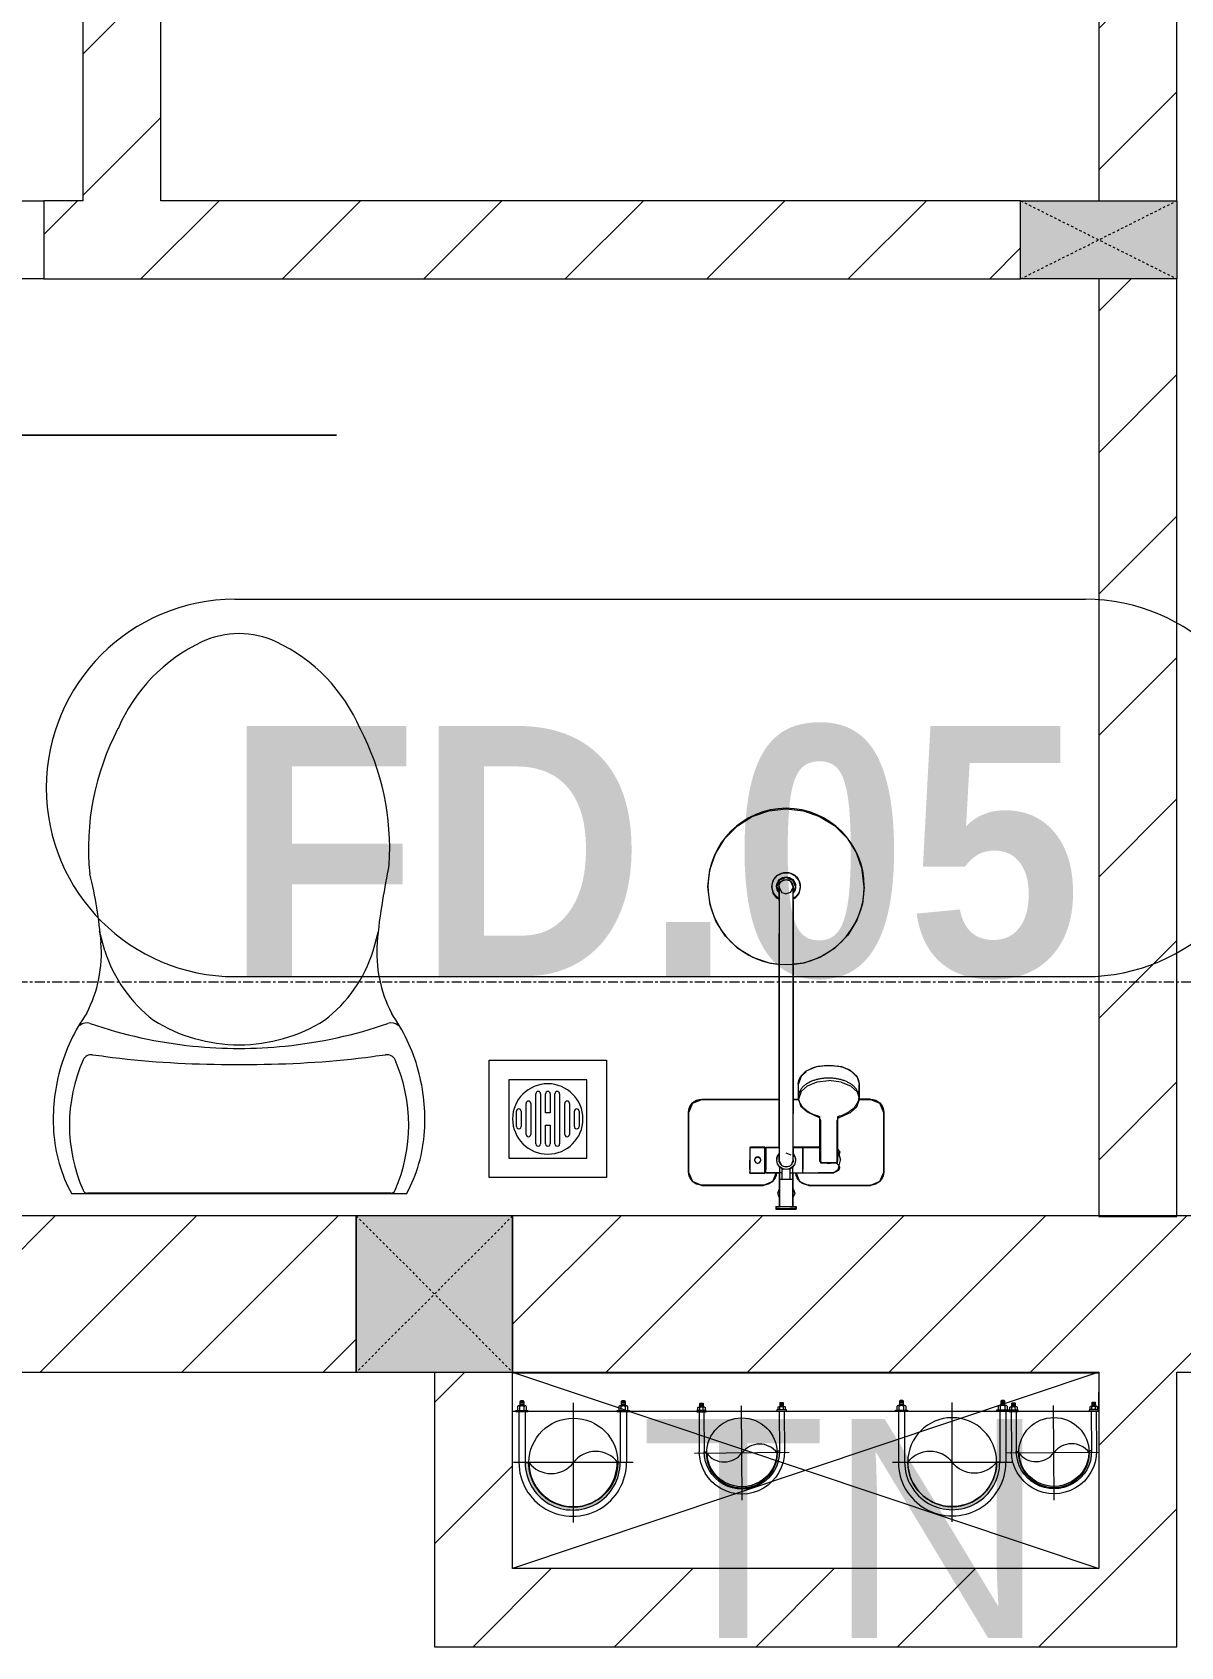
# Model space of a CAD drawing. Header units: millimetres. Extents: x 962 to 241049, y -15958 to 84407.
# Drawn here: x 150392 to 151861, y 36187 to 38252 of the extents above; entities that cross this region are included whole.
import ezdxf

# ---------------------------------------------------------------- set-up
doc = ezdxf.new("R2010")
doc.units = ezdxf.units.MM
for name, pattern in [('Dash', [6, 3, -3]), ('Grid Line', [22.225, 12.7, -3.175, 3.175, -3.175]), ('IMPORT-CENTER _3_', [10.16, 6.35, -1.27, 1.27, -1.27])]:
    doc.linetypes.add(name, pattern=pattern)
for name, color, linetype, lineweight in [('0-1', 7, 'Continuous', 5), ('0-2', 250, 'Continuous', 9), ('A-DETL-GENF-1', 9, 'Continuous', 9), ('A-DETL-THIN-2', 9, 'Continuous', 9), ('A-DOOR-1', 254, 'Continuous', 9), ('A-DOOR-2', 9, 'Continuous', 9), ('A-DOOR-IDEN', 31, 'Continuous', 9), ('A-WALL', 113, 'Continuous', 9), ('A-WALL-1', 253, 'Continuous', 18), ('A-WALL-3', 113, 'Continuous', 18), ('A-WALL-PATT-1', 10, 'Continuous', 9), ('A-WALL-PATT-2', 111, 'Continuous', 9), ('G-ANNO-TEXT-1', 7, 'Continuous', 9), ('G-IMPT', 8, 'Continuous', 9), ('G-IMPT-2', 8, 'IMPORT-CENTER _3_', 9), ('M-EQPM', 50, 'Continuous', 9), ('M-EQPM-1', 254, 'Continuous', 9), ('P-SANR-FIXT', 6, 'Continuous', 9), ('P-SANR-FIXT-1', 254, 'Continuous', 9), ('S-COLS', 52, 'Continuous', 9), ('S-COLS-1', 52, 'Continuous', 5), ('S-COLS-4', 254, 'Continuous', 9), ('S-COLS-5', 253, 'Continuous', 18), ('S-COLS-6', 52, 'Continuous', 18), ('S-COLS-7', 52, 'Dash', 9), ('S-COLS-HDLN', 52, 'Dash', 9), ('S-COLS-HDLN-1', 9, 'Dash', 9), ('S-GRID-1', 1, 'Grid Line', 9)]:
    doc.layers.add(name, color=color, linetype=linetype, lineweight=lineweight)
doc.styles.add('Arial_10', font='arial_0.ttf', dxfattribs={"height": 280})
doc.styles.add('Arial_B_5', font='arialbd_0.ttf', dxfattribs={"width": 0.9, "height": 320})
pattern_1 = [(45, (0, 0), (-90.50967, 90.50967), [])]
pattern_2 = [(45, (63179.03, 0), (-90.50967, 90.50967), [])]

# ---------------------------------------------------------------- blocks, each defined once
blk = doc.blocks.new('DOOR_CW_01 CANH MO-PANEL KINH - DIG_02-800x2200-CỬA NHÔM KÍNH-401063-TKCS_MB TẦNG 1')
at = {"layer": 'A-DETL-GENF-1'}
for p, q in [((-347, -182), (-347, -62)), ((-347, -62), (-307, -62)), ((-307, -62), (-307, -182)), ((-307, -182), (-347, -182)), ((-341, -196), (-341, -182)), ((-341, -182), (-313, -182)), ((-313, -182), (-313, -196)), ((-347, -196), (-341, -196)), ((-347, -638), (-347, -196)), ((-307, -196), (-313, -196)), ((-307, -196), (-307, -638)), ((-383.9, -611.2), (-377.3, -615.8)), ((-270.1, -611.2), (-276.7, -615.8)), ((-392, -637), (-392, -716.5)), ((-384, -699.5), (-384, -637)), ((-347, -638), (-341, -638)), ((-341, -652), (-341, -638)), ((-307, -638), (-313, -638)), ((-313, -638), (-313, -652)), ((-270, -699.5), (-270, -637)), ((-262, -637), (-262, -716.5)), ((-307, -652), (-347, -652)), ((-347, -652), (-347, -772)), ((-313, -652), (-341, -652)), ((-307, -772), (-307, -652)), ((-349, -692.2), (-349, -731.8)), ((-347, -692.2), (-349, -692.2)), ((-347, -692.2), (-347, -731.8)), ((-307, -692.2), (-307, -731.8)), ((-307, -692.2), (-305, -692.2)), ((-305, -692.2), (-305, -731.8)), ((-349, -720.5), (-388, -720.5)), ((-349, -703.5), (-380, -703.5)), ((-305, -703.5), (-274, -703.5)), ((-305, -720.5), (-266, -720.5)), ((-349, -731.8), (-347, -731.8)), ((-305, -731.8), (-307, -731.8)), ((-347, -772), (-307, -772))]:
    blk.add_line(p, q, dxfattribs=at)
blk.add_circle((-357, -60), 10, dxfattribs=at)
for centre, radius, start, end in [((-357, -60), 714, 268, 0), ((-347, -637), 45, 145, 180), ((-347, -637), 37, 145, 180), ((-307, -637), 37, 0, 35), ((-307, -637), 45, 360, 35), ((-380, -699.5), 4, 180, 270), ((-274, -699.5), 4, 270, 0), ((-388, -716.5), 4, 180, 270), ((-266, -716.5), 4, 270, 0)]:
    blk.add_arc(centre, radius, start, end, dxfattribs=at)
at = {"layer": 'A-DOOR-2'}
for p, q in [((-400, -50), (-400, 50)), ((-400, 50), (-350, 50)), ((-350, 50), (-350, 0)), ((350, 0), (350, 50)), ((350, 50), (400, 50)), ((400, 50), (400, -50)), ((-360, 0), (-360, -50)), ((-350, 0), (-360, 0)), ((360, 0), (350, 0)), ((360, -50), (360, 0)), ((-360, -50), (-400, -50)), ((-357, -50), (-332, -50)), ((400, -50), (360, -50))]:
    blk.add_line(p, q, dxfattribs=at)
blk = doc.blocks.new('TOILET - TOILET-400871-TKCS_MB TẦNG 1')
at = {"layer": 'P-SANR-FIXT-1'}
for p, q in [((-171.7, 330.3), (-178.6, 355.5)), ((171.7, 330.3), (178.6, 355.5)), ((214.2, 19), (-214.2, 19)), ((194, 19.9), (-194, 19.9))]:
    blk.add_line(p, q, dxfattribs=at)
for centre, radius, start, end in [((45.1, 528.6), 217.6, 115.2282, 156.7784), ((0, 624.4), 111.7, 64.7718, 115.2282), ((-45.1, 528.6), 217.6, 23.2216, 64.7718), ((137.1, 461.2), 329.8, 152.3122, 185.6513), ((-137.1, 461.2), 329.8, 356.3165, 27.6878), ((-1948.3, 805.1), 2171.2, 349.1051, 350.319), ((-719.2, 297.5), 544.3, 4.5441, 13.9464), ((719.2, 297.5), 544.3, 169.7121, 175.4559), ((-343.5, 327.4), 167.3, 332.62, 4.5441), ((343.5, 327.4), 167.3, 175.4559, 207.38), ((-0.4, 384), 179.5, 197.4036, 232.5964), ((0.4, 384), 179.5, 307.4036, 342.5964), ((-4, 115.7), 233.6, 144.7853, 164.7039), ((4, 115.7), 233.6, 15.2961, 35.2147), ((-195, 224.1), 13.8, 71.0073, 129.3276), ((0.6, 792.1), 586.9, 251.0073, 264.1678), ((0, 416), 206.1, 237.9268, 270), ((0, 416), 206.1, 270, 302.0732), ((-0.6, 792.1), 586.9, 275.8322, 288.9927), ((195, 224.1), 13.8, 50.6724, 108.9927), ((0, 786.7), 581.5, 264.1678, 275.8322), ((-9.8, 107.2), 207.3, 156.2862, 203.7138), ((-189.1, 185.5), 11.7, 82.4212, 154.5895), ((178.9, 2951.3), 2778.4, 262.4212, 262.7649), ((-14.3, 1400.4), 1215.6, 262.593, 269.6026), ((14.3, 1400.4), 1215.6, 270.3974, 277.407), ((-178.9, 2951.3), 2778.4, 277.2351, 277.5788), ((189.1, 185.5), 11.7, 25.4105, 97.5788), ((9.8, 107.2), 207.3, 336.2862, 23.7138), ((1.9, 114.1), 239.7, 164.7039, 183.5487), ((0, 3462.8), 3278, 269.6026, 270.3974), ((-1.9, 114.1), 239.7, 356.4513, 15.2961), ((-46.1, 111.1), 191.6, 183.5487, 208.7191), ((46.1, 111.1), 191.6, 331.2809, 356.4513), ((-193.7, 26.4), 6.48, 203.7138, 267.6832), ((193.7, 26.4), 6.48, 272.3168, 336.2862)]:
    blk.add_arc(centre, radius, start, end, dxfattribs=at)
blk = doc.blocks.new('93925000_0001 - 93925000_top_dwg_93925000_T-348115-TKCS_MB TẦNG 1')
at = {"layer": 'P-SANR-FIXT'}
for p, q in [((-29.3, -30.4), (-108, -30.4)), ((29.3, -30.4), (108, -30.4)), ((-125, -47.4), (-125, -123.4)), ((-46.3, -78.4), (-46.3, -46.7)), ((-27.2, -47.1), (-26.1, -47.1)), ((21.5, -45.9), (60.6, -46.7)), ((125, -47.4), (125, -123.4)), ((-27.2, -77.9), (-26.1, -77.9)), ((-9, -412.5), (-9, -62.5)), ((9, -62.5), (9, -412.5)), ((43, -78.7), (21.5, -79.2)), ((43, -64.7), (43, -117.7)), ((65.8, -117.7), (65.8, -64.7)), ((42.7, -117.9), (42.7, -117.9)), ((43.2, -117.6), (43.2, -117.5)), ((65.6, -117.5), (65.6, -117.6)), ((66.1, -117.9), (66.1, -117.9)), ((-108, -140.4), (-9, -140.4)), ((9, -140.4), (16.1, -140.4)), ((15.4, -159.1), (15.8, -143.3)), ((108, -140.4), (92.7, -140.4)), ((93, -143.3), (93.4, -159.1))]:
    blk.add_line(p, q, dxfattribs=at)
at = {"layer": 'P-SANR-FIXT', "flags": 128}
for points in [[(-45.8, -46.1), (-27.2, -46.1), (-27.2, -78.9), (-45.8, -78.9)], [(-26.1, -46), (-26.1, -78.9), (-9, -79)], [(21.5, -47.4), (21.5, -79.1), (9, -79)]]:
    blk.add_lwpolyline(points, dxfattribs=at)
at = {"layer": 'P-SANR-FIXT'}
for centre, radius in [((-36.5, -62.5), 3.95), ((0, -412.5), 100)]:
    blk.add_circle(centre, radius, dxfattribs=at)
for centre, radius, start, end in [((-108, -47.4), 17, 90, 180), ((-29.3, -47.4), 17, 4.7626, 90), ((29.3, -47.4), 17, 90, 175.2374), ((108, -47.4), 17, 360, 90), ((-45.8, -46.6), 0.5, 90, 180), ((0, -62.5), 12, 318.5904, 221.4096), ((0, -62.5), 9, 90, 180.0008), ((0, -62.5), 9, 360, 90), ((45.7, -61.8), 2.59, 155.1929, 175.7071), ((45.9, -61.8), 2.75, 130.8294, 155.1929), ((46.1, -62.1), 3.08, 110.5459, 130.8294), ((54.4, -334.8), 275.9, 88.2683, 91.7343), ((59.7, -57.1), 10.5, 38.6491, 85.492), ((-11.1, -67.1), 76.9, 1.7693, 4.1075), ((-45.8, -78.4), 0.5, 180, 270), ((65.2, -72.4), 3.46, 323.2522, 79.3541), ((-108, -123.4), 17, 180, 270), ((49.9, -156.8), 39.2, 121.1773, 125.4365), ((50.6, -157.9), 40.5, 119.697, 121.1761), ((51, -158.7), 41.5, 117.0276, 119.7085), ((52.2, -161.1), 44.1, 113.3199, 117.0258), ((51.7, -159.9), 42.8, 109.7779, 113.2977), ((52.5, -162.2), 45.2, 106.1472, 109.7766), ((53.2, -164.5), 47.7, 103.9355, 106.1665), ((39.1, -108.2), 10.4, 284.3956, 285.5116), ((40.8, -114.2), 4.19, 285.5116, 289.9665), ((40.2, -112.5), 6, 289.9665, 292.7061), ((41.4, -115.3), 2.96, 292.7061, 296.5405), ((41.3, -115.1), 3.16, 296.9591, 300.8286), ((41.8, -115.8), 2.26, 300.8286, 305.287), ((42.1, -116.4), 1.64, 305.287, 309.9326), ((42.6, -116.9), 0.906, 309.9326, 315.24), ((66.5, -116.6), 1.39, 229.6335, 235.1234), ((66.3, -116.8), 1.08, 225.1702, 229.6335), ((67.3, -115.4), 2.79, 235.1234, 238.7439), ((67.2, -115.6), 2.6, 238.7439, 243.4573), ((67.8, -114.4), 3.89, 243.9189, 246.8313), ((68.1, -113.8), 4.52, 246.843, 250.4792), ((68.3, -113.2), 5.24, 250.478, 254.0406), ((68.5, -112.7), 5.75, 254.0357, 256.0561), ((55.4, -165.2), 48.4, 73.8659, 76.0481), ((56.2, -162.4), 45.5, 70.241, 73.86), ((57.4, -159.2), 42.1, 66.6693, 70.2637), ((56.5, -161.3), 44.3, 62.9815, 66.6728), ((58, -158.4), 41.1, 60.2783, 62.9855), ((57.7, -158.9), 41.7, 58.8444, 60.2824), ((59.2, -156.4), 38.7, 54.5377, 58.8482), ((108, -123.4), 17, 270, 360), ((32.6, -143.6), 16.9, 172.414, 179.1297), ((33.7, -143.7), 17.9, 164.9525, 172.4168), ((35.2, -144.2), 19.5, 157.9614, 164.9563), ((37.1, -144.9), 21.6, 151.4775, 157.9654), ((39.3, -146.1), 24, 145.4892, 151.4815), ((41.5, -147.6), 26.8, 139.9517, 145.4927), ((43.6, -149.4), 29.5, 134.7867, 139.9744), ((46.2, -152), 33.2, 130.0223, 134.7808), ((47.7, -153.8), 35.5, 125.4414, 130.0144), ((60.9, -154), 35.8, 50.0034, 54.5405), ((62.8, -151.7), 32.8, 45.1921, 50.0042), ((65, -149.6), 29.8, 40.0487, 45.1896), ((87.6, -128.4), 1.5, 180, 187.5386), ((87.6, -128.4), 1.5, 258.6057, 270), ((67.2, -147.7), 26.8, 34.5125, 40.0422), ((69.4, -146.2), 24.2, 28.5363, 34.4919), ((73.8, -143.9), 19.2, 21.6374, 28.9183), ((71.2, -145), 22.1, 15.4436, 21.6374), ((76.8, -143.4), 16.2, 7.1859, 15.4436), ((73.9, -143.8), 19.1, 1.2699, 7.1859), ((32.7, -159), 17.3, 181.3198, 222.2619), ((76, -159), 17.4, 317.3098, 358.6393), ((54.2, -123), 60.6, 259.1395, 270.1494), ((54.2, -119.5), 64.1, 270.1494, 280.3637), ((0, -412.5), 18, 120.2491, 59.7509), ((0, -412.5), 12.2, 137.7946, 42.2054), ((0, -412.5), 9, 180, 0)]:
    blk.add_arc(centre, radius, start, end, dxfattribs=at)
for points, degree in [([(-12.9, 0), (-12.9, -1.5), (-12.9, -3)], 2), ([(12.9, 0), (0, 0), (-12.8, 0)], 2), ([(12.8, 0), (12.9, 0), (12.9, 0)], 2), ([(12.9, 0), (12.9, -1.5), (12.9, -3)], 2), ([(-12.9, -3), (0, -3), (12.8, -3)], 2), ([(-12.8, -3), (-12.9, -3), (-12.9, -3)], 2), ([(-8.5, -3.8), (-8.5, -20.9), (-8.5, -38)], 2), ([(8.5, -3.8), (8.5, -20.9), (8.5, -38)], 2), ([(-8.5, -38), (0, -38), (8.5, -38)], 2), ([(-5, -38), (-5, -44.8), (-5, -51.6)], 2), ([(5, -38), (5, -44.8), (5, -51.6)], 2), ([(-5, -46), (-15.5, -46), (-26.1, -46)], 2), ([(5, -46), (13.3, -46), (21.5, -46)], 2), ([(43.2, -61.6), (43.1, -62.2), (43.3, -62.8), (43, -63.5), (43, -64.1), (43, -64.7)], 5), ([(46.1, -59), (45.8, -59), (45.6, -59), (45.4, -59.1), (45.2, -59.1), (45, -59.2)], 5), ([(65.6, -61.6), (65.6, -60.8), (65.5, -60), (64.3, -59), (63.5, -59), (62.7, -59)], 5), ([(42.8, -182.5), (33, -180.6), (24.7, -176.4), (19.9, -170.7)], 3), ([(88.8, -170.8), (83.9, -176.5), (75.6, -180.7), (65.8, -182.5)], 3)]:
    blk.add_open_spline(points, degree=degree, dxfattribs=at)
for points, weights in [([(-9.3, -3), (-8.5, -3), (-8.5, -3.8)], [1, 0.707106775639, 1]), ([(9.3, -3), (8.5, -3), (8.5, -3.8)], [1, 0.707106765177, 1]), ([(21.5, -45.9), (21.5, -45.7), (21.5, -47.4)], [0.874147445041, 0.908470869121, 1]), ([(67.9, -74.4), (66.9, -75.7), (65.8, -76.4)], [1, 0.991614392871, 1]), ([(54.4, -167.3), (15.8, -167.3), (15.8, -143.6)], [1, 0.707106781187, 1]), ([(93, -143.6), (93, -167.3), (54.4, -167.3)], [1, 0.707106781187, 1])]:
    blk.add_rational_spline(points, weights, degree=2, dxfattribs=at)
blk.add_open_spline([(68, -50.6), (68.4, -51.1), (68.6, -51.7), (68.7, -53.5), (68.2, -54.7), (66.1, -57), (64.6, -58.1), (62.7, -59)], degree=3, knots=[0.3623591, 0.3623591, 0.3623591, 0.3623591, 0.4991435, 0.4991435, 0.7494159, 0.7494159, 0.9564651, 0.9564651, 0.9564651, 0.9564651], dxfattribs=at)
blk = doc.blocks.new('93925000_0001 - 93925000_top_dwg-348114-TKCS_MB TẦNG 1')
blk.add_blockref('93925000_0001 - 93925000_top_dwg_93925000_T-348115-TKCS_MB TẦNG 1', (0, 0))
blk = doc.blocks.new('93925000_0001 - 93925000_3D_low_dwg-V48-TKCS_MB TẦNG 1')
at = {"layer": 'P-SANR-FIXT'}
for p, q in [((-13, 0.4), (-12.1, 0.4)), ((-13, 0.4), (-11.6, 0.4)), ((-13, 0.4), (-12.1, 0.4)), ((-13, 0.4), (-11.6, 0.4)), ((-13, -2.4), (-13, 0.4)), ((-13, -2.4), (-13, 0.4)), ((-12.1, 0.4), (-9.1, 0.4)), ((-12.1, 0.4), (-9.1, 0.4)), ((-8, 0.4), (-11.6, 0.4)), ((-8, 0.4), (-11.6, 0.4)), ((-9.1, 0.4), (-5, 0.4)), ((-5, 0.4), (-8, 0.4)), ((-5, 0.4), (0, 0.4)), ((0, 0.4), (5.1, 0.4)), ((5.1, 0.4), (9, 0.4)), ((8.2, 0.4), (5.1, 0.4)), ((11.6, 0.4), (8.2, 0.4)), ((11.6, 0.4), (8.2, 0.4)), ((9, 0.4), (12, 0.4)), ((9, 0.4), (12, 0.4)), ((13, 0.4), (11.6, 0.4)), ((13, 0.4), (11.6, 0.4)), ((12, 0.4), (13, 0.4)), ((12, 0.4), (13, 0.4)), ((13, -2.4), (13, 0.4)), ((13, -2.4), (13, 0.4)), ((-12.1, -2.4), (-13, -2.4)), ((-13, -2.4), (-11.6, -2.4)), ((-12.1, -2.4), (-13, -2.4)), ((-13, -2.4), (-11.6, -2.4)), ((-9.1, -2.4), (-12.1, -2.4)), ((-9.1, -2.4), (-12.1, -2.4)), ((-11.6, -2.4), (-8.5, -2.4)), ((-11.6, -2.4), (-8.9, -2.4)), ((-11.1, -20.1), (-8.9, -14.6)), ((-8.9, -25.2), (-11.1, -20.1)), ((-5, -2.4), (-9.1, -2.4)), ((-8.9, -45.6), (-8.9, -2.4)), ((-6.1, -2.4), (-8.5, -2.4)), ((-8.5, -53.6), (-8.5, -2.4)), ((0, -2.4), (-5, -2.4)), ((5.1, -2.4), (0, -2.4)), ((5.1, -2.4), (9, -2.4)), ((6.1, -2.4), (8.5, -2.4)), ((11.6, -2.4), (8.5, -2.4)), ((8.5, -2.4), (8.5, -53.6)), ((8.9, -2.4), (8.9, -45.6)), ((11.6, -2.4), (8.9, -2.4)), ((11.1, -20.1), (8.9, -15)), ((8.9, -25.6), (11.1, -20.1)), ((9, -2.4), (12, -2.4)), ((9, -2.4), (12, -2.4)), ((13, -2.4), (11.6, -2.4)), ((13, -2.4), (11.6, -2.4)), ((12, -2.4), (13, -2.4)), ((12, -2.4), (13, -2.4)), ((-125, -47), (-120, -35)), ((-120, -35), (-125, -47)), ((-120, -35), (-108, -30)), ((-108, -30), (-120, -35)), ((-108, -30), (-29.2, -30)), ((-29.2, -30), (-108, -30)), ((-29.2, -30), (-17.2, -35)), ((-17.2, -35), (-29.2, -30)), ((-17.2, -35), (-12.8, -45.6)), ((-12.8, -45.6), (-17.2, -35)), ((17.2, -35), (12.8, -45.6)), ((12.8, -45.6), (17.2, -35)), ((17.2, -35), (29.2, -30)), ((17.2, -35), (29.2, -30)), ((29.2, -30), (108, -30)), ((108, -30), (29.2, -30)), ((108, -30), (120, -35)), ((120, -35), (108, -30)), ((120, -35), (125, -47)), ((125, -47), (120, -35)), ((-125, -123), (-125, -47)), ((-125, -47), (-125, -123)), ((-46.3, -45.7), (-27.2, -45.6)), ((-46.3, -46.9), (-46.3, -45.7)), ((-46.3, -45.7), (-46.3, -46.9)), ((-46.3, -50.5), (-46.3, -46.9)), ((-46.3, -50.5), (-46.3, -56.1)), ((-46.3, -56.1), (-46.3, -62.1)), ((-40.5, -62.1), (-39.4, -59.4)), ((-36.6, -58.1), (-39.4, -59.4)), ((-36.6, -58.1), (-33.6, -59.3)), ((-33.6, -59.3), (-32.5, -62.1)), ((-27.2, -46.8), (-27.2, -45.6)), ((-27.2, -46.8), (-27.2, -50.4)), ((-27.2, -56), (-27.2, -50.4)), ((-27.2, -62.1), (-27.2, -56)), ((-26.1, -46.8), (-26.1, -45.6)), ((-8.5, -45.6), (-26.1, -45.6)), ((-26.1, -46.8), (-26.1, -50.4)), ((-26.1, -56), (-26.1, -50.4)), ((-26.1, -62.1), (-26.1, -56)), ((-11.1, -57.5), (-12, -62.1)), ((-11.2, -57.7), (-12, -62.1)), ((-8.5, -53.6), (-11.2, -57.7)), ((-8.5, -53.6), (-11.2, -57.7)), ((-11.1, -57.5), (-11.2, -57.7)), ((-5.4, -54.9), (-9, -62.1)), ((-4.4, -50.9), (-8.5, -53.6)), ((-4.4, -50.9), (-8.5, -53.6)), ((0, -53.1), (-5.4, -54.9)), ((-4.6, -51), (-4.4, -50.9)), ((0, -50.1), (-4.4, -50.9)), ((4.4, -50.9), (0, -50.1)), ((2.5, -54.1), (0, -53.1)), ((4.4, -50.9), (4.6, -51)), ((4.4, -50.9), (8.5, -53.6)), ((4.4, -50.9), (8.5, -53.6)), ((9, -62.1), (6.4, -55.7)), ((9, -62.1), (7.9, -59.4)), ((21.5, -45.6), (8.5, -45.6)), ((11.1, -57.5), (8.5, -53.6)), ((11.2, -57.7), (8.5, -53.6)), ((11.2, -57.7), (8.5, -53.6)), ((11.1, -57.5), (11.2, -57.7)), ((12, -62.1), (11.2, -57.7)), ((12, -62.1), (11.2, -57.7)), ((21.5, -45.6), (60.6, -46.1)), ((21.5, -46.8), (21.5, -45.6)), ((21.5, -46.8), (21.5, -50.4)), ((21.5, -56), (21.5, -50.4)), ((21.5, -62.1), (21.5, -56)), ((44.3, -58.6), (44.2, -112.9)), ((65.4, -58.6), (44.3, -58.6)), ((52.7, -58.6), (54.8, -57.9)), ((54.8, -57.9), (56.9, -58.6)), ((60.6, -46.1), (66.7, -50.3)), ((65.4, -58.6), (65.4, -112.9)), ((66.3, -68.3), (65.5, -58.6)), ((66.7, -50.3), (69.5, -62.1)), ((125, -47), (125, -123)), ((125, -123), (125, -47)), ((-46.3, -68.1), (-46.3, -62.1)), ((-46.3, -73.7), (-46.3, -68.1)), ((-46.3, -77.3), (-46.3, -73.7)), ((-46.3, -78.5), (-46.3, -77.3)), ((-46.3, -78.5), (-46.3, -77.3)), ((-46.3, -78.5), (-27.2, -78.6)), ((-40.5, -62.1), (-39.3, -64.9)), ((-36.5, -66.1), (-39.3, -64.9)), ((-33.6, -64.8), (-36.5, -66.1)), ((-33.6, -64.8), (-32.5, -62.1)), ((-27.2, -68.2), (-27.2, -62.1)), ((-27.2, -73.8), (-27.2, -68.2)), ((-27.2, -77.4), (-27.2, -73.8)), ((-27.2, -78.6), (-27.2, -77.4)), ((-26.1, -68.2), (-26.1, -62.1)), ((-26.1, -73.8), (-26.1, -68.2)), ((-26.1, -77.4), (-26.1, -73.8)), ((-26.1, -78.6), (-26.1, -77.4)), ((-26.1, -78.6), (-9, -78.6)), ((-12, -62.1), (-11.2, -66.5)), ((-12, -62.1), (-11.2, -66.5)), ((-11.1, -66.7), (-11.2, -66.5)), ((-11.2, -66.5), (-9, -69.8)), ((-11.1, -66.7), (-9, -69.9)), ((-9, -62.1), (-9, -66.3)), ((-9, -79.5), (-9, -66.3)), ((-9, -79.5), (-9, -94.5)), ((6.4, -68.5), (0, -71.1)), ((9, -62.1), (9, -66.5)), ((9, -79.6), (9, -66.5)), ((9, -69.8), (11.2, -66.5)), ((9, -69.8), (11.2, -66.5)), ((9, -69.8), (11.1, -66.7)), ((9, -78.6), (21.5, -78.6)), ((9, -79.6), (9, -94.6)), ((11.1, -66.7), (12, -62.1)), ((11.1, -66.7), (11.2, -66.5)), ((11.2, -66.5), (12, -62.1)), ((21.5, -68.2), (21.5, -62.1)), ((21.5, -73.8), (21.5, -68.2)), ((21.5, -77.4), (21.5, -73.8)), ((21.5, -78.6), (21.5, -77.4)), ((21.5, -78.6), (44.3, -78.3)), ((43.3, -68.3), (43.8, -62.2)), ((43.3, -68.3), (44.3, -66.3)), ((44.3, -70.3), (43.3, -68.3)), ((66.3, -68.3), (65.4, -66.3)), ((65.4, -70.2), (66.3, -68.3)), ((66.7, -73.9), (69.5, -62.1)), ((-9, -94.5), (-9, -122.1)), ((9, -94.6), (9, -122.1)), ((-120, -135), (-125, -123)), ((-125, -123), (-120, -135)), ((-9, -122.1), (-9, -352.1)), ((9, -352.1), (9, -122.1)), ((27.2, -123.6), (19, -131.1)), ((42.7, -116.4), (27.2, -123.6)), ((44.2, -112.9), (42.7, -116.4)), ((65.4, -112.9), (67, -116.4)), ((67, -116.4), (82.2, -123.4)), ((82.2, -123.4), (90.4, -130.7)), ((125, -123), (120, -135)), ((120, -135), (125, -123)), ((-108, -140), (-120, -135)), ((-120, -135), (-108, -140)), ((-8.8, -140), (-108, -140)), ((-108, -140), (-8.8, -140)), ((16.1, -140), (8.8, -140)), ((8.8, -140), (16.1, -140)), ((16, -140.4), (19, -131.1)), ((16, -140.4), (16, -160.1)), ((19.3, -150.1), (16, -140.4)), ((90.4, -130.7), (93.7, -140.4)), ((90.7, -149.6), (93.7, -140.4)), ((108, -140), (93.6, -140)), ((93.6, -140), (108, -140)), ((93.7, -140.4), (93.7, -160.1)), ((108, -140), (120, -135)), ((108, -140), (120, -135)), ((16, -160.1), (18.8, -169)), ((19.3, -169.7), (16, -160.1)), ((27.5, -157.3), (19.3, -150.1)), ((27.5, -157.3), (39.8, -162.4)), ((39.8, -162.4), (54.8, -164.2)), ((70.6, -162.2), (54.8, -164.2)), ((70.6, -162.2), (82.5, -157.2)), ((90.7, -149.6), (82.5, -157.2)), ((93.7, -160.1), (90.7, -169.3)), ((25.5, -175.3), (19.3, -169.7)), ((39.8, -182), (27.5, -177)), ((39.6, -182), (54.8, -183.9)), ((39.8, -182), (54.8, -183.9)), ((54.8, -183.9), (70.6, -181.9)), ((54.8, -183.9), (69.3, -182.2)), ((82.5, -176.8), (70.6, -181.9)), ((82.2, -177), (79.6, -178.1)), ((90.7, -169.3), (82.5, -176.8)), ((90.6, -169.4), (88.2, -171.6)), ((-42.5, -321.4), (-61.8, -333.3)), ((-21.4, -314.2), (-42.5, -321.4)), ((-9, -312.8), (-21.4, -314.2)), ((22.5, -314.4), (9, -312.9)), ((43, -321.6), (22.5, -314.4)), ((61.9, -333.3), (43, -321.6)), ((-77.7, -348.9), (-89.8, -367.9)), ((-61.8, -333.3), (-77.7, -348.9)), ((78.8, -350.3), (61.9, -333.3)), ((90.5, -369.3), (78.8, -350.3)), ((-89.8, -367.9), (-97.3, -388.9)), ((-9, -374.4), (-9, -352.1)), ((9, -374.3), (9, -352.1)), ((97.6, -390.1), (90.5, -369.3)), ((-97.3, -388.9), (-100, -411.9)), ((-9, -394.7), (-9, -374.4)), ((9, -394.5), (9, -374.3)), ((100, -411.9), (97.6, -390.1)), ((-100, -411.9), (-97.6, -433.8)), ((-16.7, -404), (-18.5, -411.9)), ((-18.5, -411.9), (-18.5, -411.9)), ((-18.5, -411.9), (-16.5, -420.1)), ((-11.8, -397.7), (-16.7, -404)), ((-12, -411.9), (-9, -404.4)), ((-8.3, -420.6), (-12, -411.9)), ((-9, -396.3), (-11.8, -397.7)), ((-9, -394.7), (-9, -407.6)), ((-5.4, -404.7), (-9, -411.9)), ((-9, -407.6), (-9, -411.9)), ((-9, -411.9), (-9, -411.9)), ((-5.4, -404.7), (-6.3, -405.5)), ((-5.4, -404.7), (0, -402.9)), ((5.4, -404.7), (0, -402.9)), ((9, -411.9), (5.4, -404.7)), ((5.4, -404.7), (6.2, -405.4)), ((5.4, -419.1), (9, -411.6)), ((5.4, -419.1), (9, -411.9)), ((8.7, -420.2), (12, -411.9)), ((9, -394.5), (9, -407.4)), ((11.7, -397.6), (9, -396.3)), ((12, -411.9), (9, -404.9)), ((9, -411.9), (9, -407.4)), ((9, -411.6), (9, -411.9)), ((11.7, -397.6), (16.7, -403.7)), ((11.7, -397.6), (16.7, -403.7)), ((18.5, -411.9), (16.5, -420.1)), ((16.7, -403.7), (18.5, -411.9)), ((16.7, -403.7), (18.5, -411.9)), ((18.5, -411.9), (18.5, -411.9)), ((100, -411.9), (97.5, -433.9)), ((-97.6, -433.8), (-90.5, -454.4)), ((-16.5, -420.1), (-11.3, -426.5)), ((-11.3, -426.5), (-3.9, -430)), ((0, -423.9), (-8.3, -420.6)), ((-5.4, -419.1), (-6.2, -418.4)), ((0, -420.9), (-5.4, -419.1)), ((0, -420.9), (-5.4, -419.1)), ((-3.9, -430), (4.1, -429.9)), ((5.4, -419.1), (0, -420.9)), ((5.4, -419.1), (0, -420.9)), ((8.7, -420.2), (0, -423.9)), ((4.1, -429.9), (11.7, -426.2)), ((6.2, -418.4), (5.4, -419.1)), ((16.5, -420.1), (11.7, -426.2)), ((-90.5, -454.4), (-78.4, -473.9)), ((89.8, -455.8), (97.5, -433.9)), ((-78.4, -473.9), (-62.2, -490.2)), ((61.9, -490.4), (78, -474.5)), ((78, -474.5), (89.8, -455.8)), ((-62.2, -490.2), (-43.5, -501.9)), ((42.9, -502.2), (61.9, -490.4)), ((-43.5, -501.9), (-22.2, -509.4)), ((-22.2, -509.4), (-0.1, -511.9)), ((-0.1, -511.9), (22.1, -509.4)), ((22.1, -509.4), (42.9, -502.2))]:
    blk.add_line(p, q, dxfattribs=at)
blk = doc.blocks.new('93925000_0001 - FMM 93925000-V50-TKCS_MB TẦNG 1')
at = {"extrusion": (0, 0, -1), "zscale": -1, "rotation": 180}
for name in ['93925000_0001 - 93925000_top_dwg-348114-TKCS_MB TẦNG 1', '93925000_0001 - 93925000_3D_low_dwg-V48-TKCS_MB TẦNG 1']:
    blk.add_blockref(name, (0, 0), dxfattribs=at)
blk = doc.blocks.new('THU NUOC - THU NUOC-V67-TKCS_MB TẦNG 1')
at = {"layer": 'M-EQPM-1'}
for p, q in [((-66.3, -70.6), (-66.3, 79.4)), ((-66.3, 79.4), (83.7, 79.4)), ((83.7, 79.4), (83.7, -70.6)), ((58.7, 54.4), (-41.3, 54.4)), ((-41.3, 54.4), (-41.3, -45.6)), ((-1.1, 44.5), (18.5, 44.5)), ((58.7, -45.6), (58.7, 54.4)), ((-11, 32.1), (28.5, 32.1)), ((28.5, 26.1), (-11, 26.1)), ((18.5, 38.5), (-1.1, 38.5)), ((-23.3, 19.6), (40.9, 19.6)), ((40.9, 13.6), (-23.3, 13.6)), ((-23.3, 7.2), (0.7, 7.2)), ((0.7, 1.2), (-23.3, 1.2)), ((0.7, 7.2), (0.7, 1.2)), ((16.7, 1.2), (16.7, 7.2)), ((16.7, 7.2), (40.9, 7.2)), ((40.9, 1.2), (16.7, 1.2)), ((-23.3, -4.8), (40.9, -4.8)), ((40.9, -10.8), (-23.3, -10.8)), ((-11, -17.3), (28.5, -17.3)), ((28.5, -23.3), (-11, -23.3)), ((-1.1, -29.6), (18.5, -29.6)), ((18.5, -35.6), (-1.1, -35.6)), ((-41.3, -45.6), (58.7, -45.6)), ((83.7, -70.6), (-66.3, -70.6))]:
    blk.add_line(p, q, dxfattribs=at)
for centre, radius, start, end in [((8.7, 4.4), 45, 0, 180), ((8.7, 4.4), 45, 360, 180), ((-1.1, 41.5), 3, 90, 270), ((18.5, 41.5), 3, 270, 90), ((-11, 29.1), 3, 90, 270), ((28.5, 29.1), 3, 270, 90), ((8.7, 4.4), 45, 180, 0), ((8.7, 4.4), 45, 180, 360), ((-23.3, 16.6), 3, 90, 270), ((-23.3, 4.2), 3, 90, 270), ((40.9, 16.6), 3, 270, 90), ((40.9, 4.2), 3, 270, 90), ((-23.3, -7.8), 3, 90, 270), ((-11, -20.3), 3, 90, 270), ((28.5, -20.3), 3, 270, 90), ((40.9, -7.8), 3, 270, 90), ((-1.1, -32.6), 3, 90, 270), ((18.5, -32.6), 3, 270, 90)]:
    blk.add_arc(centre, radius, start, end, dxfattribs=at)
blk = doc.blocks.new('G1_SOF - BO TRU - 100x200-746114-TKCS_MB TẦNG 1')
at = {"layer": 'S-COLS'}
blk.add_hatch(color=256, dxfattribs=at).paths.add_polyline_path([(-50, -100), (50, -100), (50, 100), (-50, 100)])
at = {"layer": 'S-COLS-5'}
for p, q in [((-50, 100), (50, 100)), ((-50, -100), (-50, 100)), ((50, 100), (50, -100)), ((50, -100), (-50, -100))]:
    blk.add_line(p, q, dxfattribs=at)
at = {"layer": 'S-COLS-HDLN-1'}
for p, q in [((50, -100), (-50, 100)), ((-50, -100), (50, 100))]:
    blk.add_line(p, q, dxfattribs=at)
blk = doc.blocks.new('NCV_TKTC_TANG 1_rvt-1-TKCS_MB TẦNG 1')
at = {"layer": 'A-WALL-PATT-1'}
h = blk.add_hatch(dxfattribs=at)
h.set_pattern_fill('FP_1', color=256, style=0, pattern_type=2)
h.set_pattern_definition(pattern_1)
h.paths.add_polyline_path([(87377.6, 38036.9), (87377.6, 40336.9), (87277.6, 40336.9), (87277.6, 38036.9)])
h = blk.add_hatch(dxfattribs=at)
h.set_pattern_fill('FP_1', color=256, style=0, pattern_type=2)
h.set_pattern_definition(pattern_1)
h.paths.add_polyline_path([(88577.6, 36736.9), (88677.6, 36736.9), (88677.6, 37936.9), (88577.6, 37936.9), (88577.6, 36844.1)])
h.paths.add_polyline_path([(88677.6, 38036.9), (88677.6, 40336.9), (88577.6, 40336.9), (88577.6, 38036.9)])
h = blk.add_hatch(dxfattribs=at)
h.set_pattern_fill('FP_1', color=256, style=0, pattern_type=2)
h.set_pattern_definition(pattern_1)
h.paths.add_polyline_path([(86427.6, 37936.9), (86427.6, 38036.9), (86377.6, 38036.9), (86377.6, 37936.9)])
h.paths.add_polyline_path([(87227.6, 37936.9), (88477.6, 37936.9), (88477.6, 38036.9), (87227.6, 38036.9)])
at = {"layer": 'A-DETL-THIN-2'}
for p, q in [((87602.2, 37736.9), (86653.8, 37736.9)), ((86802.2, 37736.9), (87602.2, 37736.9))]:
    blk.add_line(p, q, dxfattribs=at)
at = {"layer": 'A-WALL-1'}
for p, q in [((87277.6, 40336.9), (87277.6, 38036.9)), ((87377.6, 38036.9), (87377.6, 40336.9)), ((88577.6, 40336.9), (88577.6, 38036.9)), ((88677.6, 38036.9), (88677.6, 40336.9)), ((87277.6, 38036.9), (87227.6, 38036.9)), ((87227.6, 38036.9), (87227.6, 37936.9)), ((88477.6, 38036.9), (87377.6, 38036.9)), ((87227.6, 37936.9), (88477.6, 37936.9)), ((88577.6, 37936.9), (88577.6, 36736.9)), ((88677.6, 36736.9), (88677.6, 37936.9)), ((88577.6, 36736.9), (88677.6, 36736.9))]:
    blk.add_line(p, q, dxfattribs=at)
at = {"layer": 'A-DOOR-1'}
blk.add_blockref('DOOR_CW_01 CANH MO-PANEL KINH - DIG_02-800x2200-CỬA NHÔM KÍNH-401063-TKCS_MB TẦNG 1', (86827.6, 37986.9), dxfattribs=at)
at = {"layer": 'M-EQPM-1', "rotation": 90.00000000000061}
blk.add_blockref('THU NUOC - THU NUOC-V67-TKCS_MB TẦNG 1', (87877, 36853.2), dxfattribs=at)
at = {"layer": 'P-SANR-FIXT-1'}
for name, p in [('TOILET - TOILET-400871-TKCS_MB TẦNG 1', (87477.6, 36746.9)), ('93925000_0001 - FMM 93925000-V50-TKCS_MB TẦNG 1', (88177.6, 36746.9))]:
    blk.add_blockref(name, p, dxfattribs=at)
at = {"layer": 'S-COLS-4', "rotation": 270.0000000000011}
blk.add_blockref('G1_SOF - BO TRU - 100x200-746114-TKCS_MB TẦNG 1', (88577.6, 37986.9), dxfattribs=at)
blk = doc.blocks.new('TKTC_XREF_251221_MB TANG 1 - TKTC_XREF_260130_MB TANG 1_dwg_CUM U_DN100-4202115-TKCS_MB TẦNG 1')
at = {"layer": 'G-IMPT'}
blk.add_hatch(color=256, dxfattribs=at).paths.add_polyline_path([(0, -61), (0, -57), (14.8, -55.1), (28.5, -49.4), (40.3, -40.3), (49.4, -28.5), (55.1, -14.8), (57, 0), (55.1, 14.8), (49.4, 28.5), (40.3, 40.3), (28.5, 49.4), (14.8, 55.1), (0, 57), (0, 61), (15.8, 58.9), (30.5, 52.8), (43.1, 43.1), (52.8, 30.5), (58.9, 15.8), (61, 0), (58.9, -15.8), (52.8, -30.5), (43.1, -43.1), (30.5, -52.8), (15.8, -58.9)])
for p, q in [((-79.1, 66.6), (-79.1, 63.4)), ((-76.6, 66.6), (-76.6, 63.4)), ((-74.6, 66.6), (-74.6, 63.4)), ((-72.7, 69.3), (-72.7, 60.7)), ((-66.9, 67.9), (-71.7, 67.9)), ((-66.9, 62.1), (-71.7, 62.1)), ((-65, 69), (0, 69)), ((-79.1, -63.4), (-79.1, -66.6)), ((-76.6, -63.4), (-76.6, -66.6)), ((-74.6, -63.4), (-74.6, -66.6)), ((-72.7, -60.7), (-72.7, -69.3)), ((-66.9, -62.1), (-71.7, -62.1)), ((-66.9, -67.9), (-71.7, -67.9)), ((-65, -69), (0, -69))]:
    blk.add_line(p, q, dxfattribs=at)
at = {"layer": 'G-IMPT', "flags": 128}
for points in [[(-72.7, 67.6), (-78.1, 67.6), (-78.1, 62.4), (-72.7, 62.4)], [(-71.7, 59.2), (-66.9, 59.2), (-66.9, 70.8), (-71.7, 70.8)], [(-66.9, 70.8), (-66.9, 72.7), (-65, 72.7), (-65, 57.3), (-66.9, 57.3), (-66.9, 59.2)], [(-65, 61), (0, 61), (0, 57)], [(-72.7, -62.4), (-78.1, -62.4), (-78.1, -67.6), (-72.7, -67.6)], [(-71.7, -70.8), (-66.9, -70.8), (-66.9, -59.2), (-71.7, -59.2)], [(-66.9, -59.2), (-66.9, -57.3), (-65, -57.3), (-65, -72.7), (-66.9, -72.7), (-66.9, -70.8)], [(-65, -61), (0, -61), (0, -57)]]:
    blk.add_lwpolyline(points, dxfattribs=at)
at = {"layer": 'G-IMPT'}
for centre, radius, start, end in [((-78.1, 66.6), 0.96, 90, 180), ((-78.1, 63.4), 0.96, 180, 270), ((-71.1, 69.3), 1.56, 112.6199, 247.3801), ((-67.9, 65), 4.8, 143.1301, 216.8699), ((-71.1, 60.7), 1.56, 112.6199, 247.3801), ((0, 0), 69, 270, 90), ((0, 0), 61, 270, 90), ((0, 0), 57, 270, 90), ((-78.1, -63.4), 0.96, 90, 180), ((-78.1, -66.6), 0.96, 180, 270), ((-71.1, -60.7), 1.56, 112.6199, 247.3801), ((-67.9, -65), 4.8, 143.1301, 216.8699), ((-71.1, -69.3), 1.56, 112.6199, 247.3801)]:
    blk.add_arc(centre, radius, start, end, dxfattribs=at)
blk = doc.blocks.new('TKTC_XREF_251221_MB TANG 1 - TKTC_XREF_260130_MB TANG 1_dwg_$cc-V209-TKCS_MB TẦNG 1')
at = {"layer": 'G-IMPT'}
blk.add_circle((0, 0), 0.5, dxfattribs=at)
for centre, radius, start, end in [((0, 0), 0.5, 90, 270), ((0.188, 0.25), 0.313, 126.8699, 233.1301), ((-0.188, -0.25), 0.313, 306.8699, 53.1301)]:
    blk.add_arc(centre, radius, start, end, dxfattribs=at)
at = {"layer": 'G-IMPT-2'}
for p, q in [((0, -0.637), (0, 0.673)), ((-0.673, 0), (0.673, 0))]:
    blk.add_line(p, q, dxfattribs=at)
blk = doc.blocks.new('TKTC_XREF_251221_MB TANG 1 - TKTC_XREF_260130_MB TANG 1_dwg_$cc-4202122-TKCS_MB TẦNG 1')
at = {"layer": 'G-IMPT'}
blk.add_circle((0, 0), 0.5, dxfattribs=at)
for centre, radius, start, end in [((0, 0), 0.5, 90, 270), ((0.188, 0.25), 0.313, 126.8699, 233.1301), ((-0.188, -0.25), 0.313, 306.8699, 53.1301)]:
    blk.add_arc(centre, radius, start, end, dxfattribs=at)
at = {"layer": 'G-IMPT-2'}
for p, q in [((0, -0.673), (0, 0.673)), ((-0.673, 0), (0.673, 0))]:
    blk.add_line(p, q, dxfattribs=at)
blk = doc.blocks.new('TKTC_XREF_251221_MB TANG 1 - TKTC_XREF_260130_MB TANG 1_dwg_CUM U_DN100-4202112-TKCS_MB TẦNG 1')
at = {"layer": 'G-IMPT'}
blk.add_hatch(color=256, dxfattribs=at).paths.add_polyline_path([(0, 61), (0, 57), (14.8, 55.1), (28.5, 49.4), (40.3, 40.3), (49.4, 28.5), (55.1, 14.8), (57, 0), (55.1, -14.8), (49.4, -28.5), (40.3, -40.3), (28.5, -49.4), (14.8, -55.1), (0, -57), (0, -61), (15.8, -58.9), (30.5, -52.8), (43.1, -43.1), (52.8, -30.5), (59.7, -9.6), (61, 0), (58.9, 15.8), (52.8, 30.5), (43.1, 43.1), (30.5, 52.8), (15.8, 58.9)])
for p, q in [((-79.1, 66.6), (-79.1, 63.4)), ((-76.6, 66.6), (-76.6, 63.4)), ((-74.6, 66.6), (-74.6, 63.4)), ((-72.7, 69.3), (-72.7, 60.7)), ((-66.9, 67.9), (-71.7, 67.9)), ((-65, 69), (0, 69)), ((-66.9, 62.1), (-71.7, 62.1)), ((-72.7, -60.7), (-72.7, -69.3)), ((-66.9, -62.1), (-71.7, -62.1)), ((-79.1, -63.4), (-79.1, -66.6)), ((-76.6, -63.4), (-76.6, -66.6)), ((-74.6, -63.4), (-74.6, -66.6)), ((-66.9, -67.9), (-71.7, -67.9)), ((-65, -69), (0, -69))]:
    blk.add_line(p, q, dxfattribs=at)
at = {"layer": 'G-IMPT', "flags": 128}
for points in [[(-72.7, 67.6), (-78.1, 67.6), (-78.1, 62.4), (-72.7, 62.4)], [(-71.7, 59.2), (-66.9, 59.2), (-66.9, 70.8), (-71.7, 70.8)], [(-66.9, 70.8), (-66.9, 72.7), (-65, 72.7), (-65, 57.3), (-66.9, 57.3), (-66.9, 59.2)], [(-65, 61), (0, 61), (0, 57)], [(-71.7, -70.8), (-66.9, -70.8), (-66.9, -59.2), (-71.7, -59.2)], [(-66.9, -59.2), (-66.9, -57.3), (-65, -57.3), (-65, -72.7), (-66.9, -72.7), (-66.9, -70.8)], [(-65, -61), (0, -61), (0, -57)], [(-72.7, -62.4), (-78.1, -62.4), (-78.1, -67.6), (-72.7, -67.6)]]:
    blk.add_lwpolyline(points, dxfattribs=at)
at = {"layer": 'G-IMPT'}
for centre, radius, start, end in [((-78.1, 66.6), 0.96, 90, 180), ((-78.1, 63.4), 0.96, 180, 270), ((-71.1, 69.3), 1.56, 112.6199, 247.3801), ((-67.9, 65), 4.8, 143.1301, 216.8699), ((0, 0), 69, 270, 90), ((-71.1, 60.7), 1.56, 112.6199, 247.3801), ((0, 0), 61, 270, 90), ((0, 0), 57, 270, 90), ((-71.1, -60.7), 1.56, 112.6199, 247.3801), ((-67.9, -65), 4.8, 143.1301, 216.8699), ((-78.1, -63.4), 0.96, 90, 180), ((-78.1, -66.6), 0.96, 180, 270), ((-71.1, -69.3), 1.56, 112.6199, 247.3801)]:
    blk.add_arc(centre, radius, start, end, dxfattribs=at)
blk = doc.blocks.new('TKTC_XREF_251221_MB TANG 1 - TKTC_XREF_260130_MB TANG 1_dwg_$cc-4202118-TKCS_MB TẦNG 1')
at = {"layer": 'G-IMPT'}
blk.add_circle((0, 0), 0.5, dxfattribs=at)
for centre, radius, start, end in [((0, 0), 0.5, 90, 270), ((0.188, 0.25), 0.313, 126.8699, 233.1301), ((-0.188, -0.25), 0.313, 306.8699, 53.1301)]:
    blk.add_arc(centre, radius, start, end, dxfattribs=at)
at = {"layer": 'G-IMPT-2'}
for p, q in [((0, -0.673), (0, 0.673)), ((-0.673, 0), (0.673, 0))]:
    blk.add_line(p, q, dxfattribs=at)
blk = doc.blocks.new('TKTC_XREF_251221_MB TANG 1 - TKTC_XREF_260130_MB TANG 1_dwg_$cc-V177-TKCS_MB TẦNG 1')
at = {"layer": 'G-IMPT'}
blk.add_circle((0, 0), 0.5, dxfattribs=at)
for centre, radius, start, end in [((0, 0), 0.5, 90, 270), ((0.188, 0.25), 0.313, 126.8699, 233.1301), ((-0.188, -0.25), 0.313, 306.8699, 53.1301)]:
    blk.add_arc(centre, radius, start, end, dxfattribs=at)
at = {"layer": 'G-IMPT-2'}
for p, q in [((0, -0.673), (0, 0.673)), ((-0.673, 0), (0.673, 0))]:
    blk.add_line(p, q, dxfattribs=at)
blk = doc.blocks.new('TKTC_XREF_251221_MB TANG 1 - TKTC_XREF_260130_MB TANG 1_dwg-4202109-TKCS_MB TẦNG 1')
at = {"layer": 'G-IMPT'}
blk.add_line((-115324.1, -364809.7), (-114574.1, -364809.7), dxfattribs=at)
at = {"layer": 'G-IMPT', "flags": 128}
blk.add_lwpolyline([(-114574.1, -364808.9), (-114574.4, -364858.9), (-115324.1, -364858.9)], dxfattribs=at)
for name, p, xscale, yscale, zscale, rotation in [('TKTC_XREF_251221_MB TANG 1 - TKTC_XREF_260130_MB TANG 1_dwg_$cc-V177-TKCS_MB TẦNG 1', (-115246.3, -364924.4), 113.7150000000092, 113.7150000000092, 113.7150000000092, 90.04476088158533), ('TKTC_XREF_251221_MB TANG 1 - TKTC_XREF_260130_MB TANG 1_dwg_CUM U_DN100-4202112-TKCS_MB TẦNG 1', (-115247.2, -364924.4), 0.9975000000000005, 0.9975000000000005, 0.9975000000000005, 270.0467435561337), ('TKTC_XREF_251221_MB TANG 1 - TKTC_XREF_260130_MB TANG 1_dwg_$cc-4202118-TKCS_MB TẦNG 1', (-115030.7, -364912.2), 90.00000000005132, 90.00000000005132, 90.00000000005132, 90.41977899777609), ('TKTC_XREF_251221_MB TANG 1 - TKTC_XREF_260130_MB TANG 1_dwg_CUM U_DN100-4202112-TKCS_MB TẦNG 1', (-114761.6, -364923.9), 0.9974999999999966, 0.9974999999999966, 0.9974999999999966, 270.0467435564909), ('TKTC_XREF_251221_MB TANG 1 - TKTC_XREF_260130_MB TANG 1_dwg_$cc-V209-TKCS_MB TẦNG 1', (-114631.4, -364911.8), 90.00000000005132, 90.00000000005132, 90.00000000005132, 90.41977899777609)]:
    blk.add_blockref(name, p, dxfattribs=dict(xscale=xscale, yscale=yscale, zscale=zscale, rotation=rotation))
at = {"extrusion": (0, 0, -1)}
for name, p, xscale, yscale, zscale, rotation in [('TKTC_XREF_251221_MB TANG 1 - TKTC_XREF_260130_MB TANG 1_dwg_CUM U_DN100-4202115-TKCS_MB TẦNG 1', (115030.7, -364910.3), 0.7894736842105256, 0.7894736842105256, -0.7894736842105254, 269.580221000629), ('TKTC_XREF_251221_MB TANG 1 - TKTC_XREF_260130_MB TANG 1_dwg_$cc-4202122-TKCS_MB TẦNG 1', (114761.6, -364923.9), 113.7150000000092, 113.7150000000092, -113.7150000000092, 89.95325644590794), ('TKTC_XREF_251221_MB TANG 1 - TKTC_XREF_260130_MB TANG 1_dwg_CUM U_DN100-4202115-TKCS_MB TẦNG 1', (114631.4, -364909.9), 0.7894736842105256, 0.7894736842105256, -0.7894736842105254, 269.580221000629)]:
    blk.add_blockref(name, p, dxfattribs=dict(at, xscale=xscale, yscale=yscale, zscale=zscale, rotation=rotation))
blk = doc.blocks.new('TKTC_XREF_251221_MB TANG 1 - TKTC_XREF_251221_MB TANG 1-2038492-TKCS_MB TẦNG 1')
blk.add_blockref('TKTC_XREF_251221_MB TANG 1 - TKTC_XREF_260130_MB TANG 1_dwg-4202109-TKCS_MB TẦNG 1', (169499.1, 384109.7))
blk = doc.blocks.new('G1_SOF - BO TRU - 200x200-3050151-TKCS_MB TẦNG 1')
at = {"layer": 'S-COLS-HDLN'}
for p, q in [((-100, 100), (100, -100)), ((100, 100), (-100, -100))]:
    blk.add_line(p, q, dxfattribs=at)
blk = doc.blocks.new('STN_Door Tag - STN_Door Tag-1788670-TKCS_MB TẦNG 1')
at = {"layer": 'A-DOOR-IDEN'}
for p, q in [((-3.37, 1.495), (3.431, 1.495)), ((-3.37, -1.524), (3.431, -1.524))]:
    blk.add_line(p, q, dxfattribs=at)
for centre, start, end in [((-3.37, -0.015), 90, 270), ((3.431, -0.015), 270, 90)]:
    blk.add_arc(centre, 1.509, start, end, dxfattribs=at)

msp = doc.modelspace()

# ---------------------------------------------------------------- hatches: boundary and pattern name
at = {"layer": 'A-WALL-PATT-2'}
h = msp.add_hatch(dxfattribs=at)
h.set_pattern_fill('FP_1', color=256, style=0, pattern_type=2)
h.set_pattern_definition(pattern_2)
h.paths.add_polyline_path([(146906.6, 36537.8), (150806.6, 36537.8), (150806.6, 36737.8), (146906.6, 36737.8)])
h.paths.add_polyline_path([(151006.6, 36537.8), (152006.6, 36537.8), (152006.6, 36737.8), (151006.6, 36737.8), (151006.6, 36579.5)])
h.paths.add_polyline_path([(154831.6, 36537.8), (154831.6, 36737.8), (153096.6, 36737.8), (153096.6, 36537.8), (153147, 36537.8)])
h = msp.add_hatch(dxfattribs=at)
h.set_pattern_fill('FP_1', color=256, style=0, pattern_type=2)
h.set_pattern_definition(pattern_2)
h.paths.add_polyline_path([(151006.6, 36286.5), (151006.6, 36537.8), (150906.6, 36537.8), (150906.6, 36286.5)])
h = msp.add_hatch(dxfattribs=at)
h.set_pattern_fill('FP_1', color=256, style=0, pattern_type=2)
h.set_pattern_definition(pattern_2)
h.paths.add_polyline_path([(151856.6, 36186.5), (151856.6, 36537.8), (151756.6, 36537.8), (151756.6, 36186.5)])
h = msp.add_hatch(dxfattribs=at)
h.set_pattern_fill('FP_1', color=256, style=0, pattern_type=2)
h.set_pattern_definition(pattern_2)
h.paths.add_polyline_path([(150906.6, 36186.5), (151756.6, 36186.5), (151756.6, 36286.5), (150906.6, 36286.5)])
at = {"layer": 'S-COLS-1'}
msp.add_hatch(color=256, dxfattribs=at).paths.add_polyline_path([(151006.6, 36537.8), (151006.6, 36737.8), (150806.6, 36737.8), (150806.6, 36537.8)])

# ---------------------------------------------------------------- linework, layer by layer
at = {"layer": '0-2'}
for p, q in [((151756.6, 36537.8), (151006.6, 36286.5)), ((151006.6, 36537.8), (151756.6, 36286.5))]:
    msp.add_line(p, q, dxfattribs=at)
at = {"layer": 'A-WALL'}
for p, q in [((150806.6, 36537.8), (150806.6, 36737.8)), ((151006.6, 36737.8), (151006.6, 36537.8))]:
    msp.add_line(p, q, dxfattribs=at)
at = {"layer": 'A-WALL-3'}
for p, q in [((150806.6, 36737.8), (146906.6, 36737.8)), ((152006.6, 36737.8), (151006.6, 36737.8)), ((146906.6, 36537.8), (150806.6, 36537.8)), ((150906.6, 36537.8), (151756.6, 36537.8)), ((150906.6, 36537.8), (150906.6, 36186.5)), ((151006.6, 36286.5), (151006.6, 36537.8)), ((151756.6, 36537.8), (151756.6, 36286.5)), ((151856.6, 36537.8), (152006.6, 36537.8)), ((151856.6, 36186.5), (151856.6, 36537.8)), ((151756.6, 36286.5), (151006.6, 36286.5)), ((150906.6, 36186.5), (151856.6, 36186.5))]:
    msp.add_line(p, q, dxfattribs=at)
at = {"layer": 'S-COLS'}
for p, q in [((150806.6, 36737.8), (150806.6, 36537.8)), ((151006.6, 36537.8), (151006.6, 36737.8))]:
    msp.add_line(p, q, dxfattribs=at)
at = {"layer": 'S-COLS-6'}
for p, q in [((151006.6, 36737.8), (150806.6, 36737.8)), ((150806.6, 36537.8), (151006.6, 36537.8))]:
    msp.add_line(p, q, dxfattribs=at)
at = {"layer": 'S-GRID-1'}
msp.add_line((192368.8, 37036.9), (96265.8, 37036.9), dxfattribs=at)

# ---------------------------------------------------------------- block references
at = {"layer": '0-1'}
msp.add_blockref('NCV_TKTC_TANG 1_rvt-1-TKCS_MB TẦNG 1', (63179, 0), dxfattribs=at)
at = {"layer": 'A-DOOR-IDEN', "xscale": 159.9999999999999, "yscale": 159.9999999999999, "zscale": 159.9999999999999}
msp.add_blockref('STN_Door Tag - STN_Door Tag-1788670-TKCS_MB TẦNG 1', (151190.5, 37287.9), dxfattribs=at)
at = {"layer": 'M-EQPM'}
msp.add_blockref('TKTC_XREF_251221_MB TANG 1 - TKTC_XREF_251221_MB TANG 1-2038492-TKCS_MB TẦNG 1', (96831.6, 17236.9), dxfattribs=at)
at = {"layer": 'S-COLS-7'}
msp.add_blockref('G1_SOF - BO TRU - 200x200-3050151-TKCS_MB TẦNG 1', (150906.6, 36637.8), dxfattribs=at)

# ---------------------------------------------------------------- texts
at = {"layer": 'A-DOOR-IDEN', "insert": (151187.2, 37202.5), "char_height": 320, "width": 1124.64, "attachment_point": 5, "line_spacing_factor": 0.936439, "style": 'Arial_B_5'}
msp.add_mtext('\\pt7.2,14.4,21.6,28.8,36,43.2,50.4,57.6,64.8,72,79.2,86.4,93.6,100.8,108,115.2,122.4,129.6,136.8,144,151.2,158.4,165.6,172.8,180,187.2,194.4,201.6,208.8,216,223.2,230.4;FD.05', dxfattribs=at)
at = {"layer": 'G-ANNO-TEXT-1', "insert": (151430.1, 36337.8), "char_height": 280, "width": 603.2, "attachment_point": 5, "line_spacing_factor": 0.936439, "style": 'Arial_10'}
msp.add_mtext('\\pt79.9988,160.0004,239.9992,320.0008,399.9996,480.0012,560,639.9988,720.0004,799.9992,880.0008,959.9996,1040.0012,1120,1199.9988,1280.0004,1359.9992,1440.0008,1519.9996,1600.0012,1680,1759.9988,1840.0004,1919.9992,2000.0008,2079.9996,2160.0012,2240,2319.9988,2400.0004,2479.9992,2560.0008;TN', dxfattribs=at)

doc.saveas('drawing.dxf')
